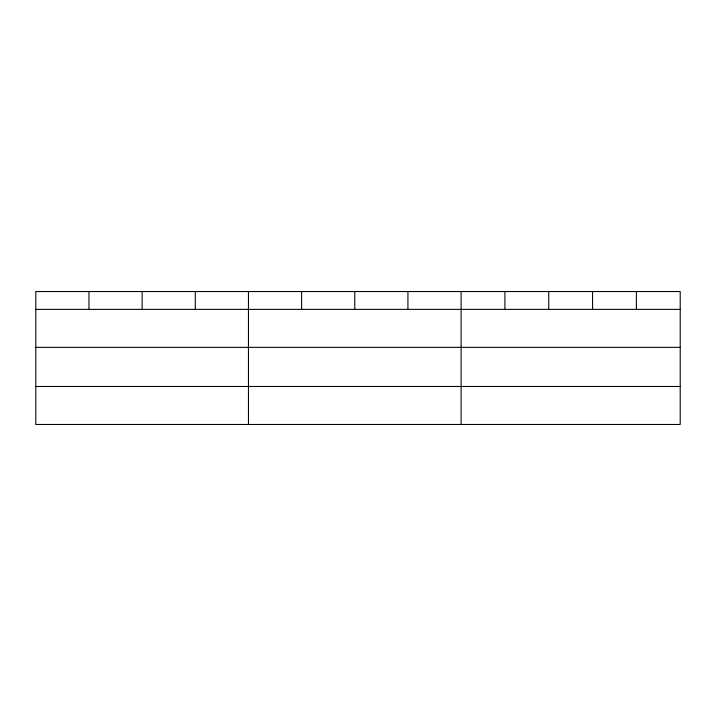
<?xml version="1.0" encoding="UTF-8"?>
<svg xmlns="http://www.w3.org/2000/svg" width="716" height="716" viewBox="0 0 716 716"><rect width="100%" height="100%" fill="white"/><g stroke="black" fill="none" stroke-linecap="round" stroke-linejoin="round"><path stroke-width="1.07" d="M680.2 347.358L680.2 291.528L35.8 291.528L35.8 424.472L680.2 424.472L680.2 347.358L35.8 347.358M35.8 309.375L680.2 309.375M35.8 386.488L680.2 386.488M636.381 291.528L636.381 309.375M592.562 291.528L592.562 309.375M548.742 291.528L548.742 309.375M504.923 291.528L504.923 309.375M461.104 291.528L461.104 424.472M407.941 291.528L407.941 309.375M354.778 291.528L354.778 309.375M301.615 291.528L301.615 309.375M248.452 291.528L248.452 424.472M195.289 291.528L195.289 309.375M142.126 291.528L142.126 309.375M88.963 291.528L88.963 309.375"/></g></svg>
